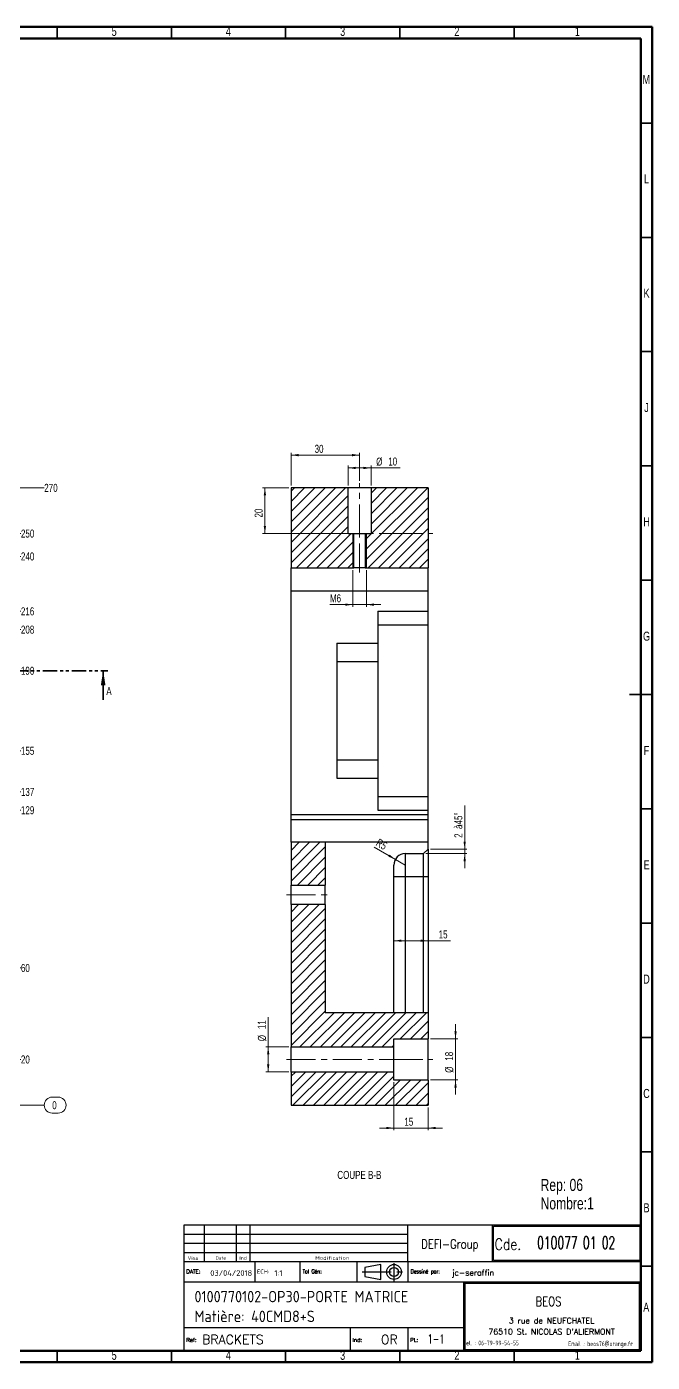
# Model space of a CAD drawing. Header units: millimetres. Extents: x 15 to 836, y 5 to 589.
# Drawn here: x 562 to 836, y 5 to 589 of the extents above; entities that cross this region are included whole.
import ezdxf

# ---------------------------------------------------------------- set-up
doc = ezdxf.new("R2010")
doc.units = ezdxf.units.MM
doc.linetypes.add('CENTERX2', pattern=[20.32, 12.7, -2.54, 2.54, -2.54])
doc.linetypes.add('PHANTOM', pattern=[12.7, 6.35, -1.27, 1.27, -1.27, 1.27, -1.27])
doc.layers.add('DIMENSIONS', color=176, linetype='Continuous')
doc.styles.add('SLDTEXTSTYLE0', font='TXT', dxfattribs={"width": 0.75})
doc.styles.add('SLDTEXTSTYLE1', font='ISOCP')
doc.styles.add('SLDTEXTSTYLE10', font='ISOCP', dxfattribs={"width": 1.147311})
doc.styles.add('SLDTEXTSTYLE11', font='ISOCP', dxfattribs={"width": 1.385904})
doc.styles.add('SLDTEXTSTYLE12', font='ISOCP', dxfattribs={"width": 1.246461})
doc.styles.add('SLDTEXTSTYLE13', font='ROMAND')
doc.styles.add('SLDTEXTSTYLE2', font='ROMANT', dxfattribs={"width": 0.8})
doc.styles.add('SLDTEXTSTYLE3', font='ISOCP', dxfattribs={"width": 0.8})
doc.styles.add('SLDTEXTSTYLE4', font='ROMANS', dxfattribs={"width": 0.8})
doc.styles.add('SLDTEXTSTYLE5', font='ROMANT')
doc.styles.add('SLDTEXTSTYLE6', font='ROMANS')
doc.styles.add('SLDTEXTSTYLE7', font='ROMANT', dxfattribs={"width": 0.65})
doc.styles.add('SLDTEXTSTYLE8', font='ISOCP', dxfattribs={"width": 1.446157})
doc.styles.add('SLDTEXTSTYLE9', font='ISOCP', dxfattribs={"width": 1.294402})
doc.dimstyles.new('SLDDIMSTYLE0', dxfattribs={"dimtxt": 3.5, "dimasz": 3.302, "dimexe": 0, "dimexo": 0.0625, "dimgap": 0.875, "dimtad": 0, "dimtih": 1, "dimtoh": 1, "dimdec": 0, "dimrnd": 1e-09, "dimdsep": 46, "dimtxsty": 'SLDTEXTSTYLE0', "dimblk1": 'NONE', "dimblk2": 'NONE', "dimsah": 1, "dimcen": 0.09, "dimadec": 0, "dimazin": 2, "dimtfac": 1, "dimtdec": 0, "dimtofl": 0, "dimtmove": 0, "dimatfit": 3, "dimldrblk": 'NONE', "dimfxl": 1, "dimfrac": 2, "dimtolj": 1, "dimtzin": 12, "dimarcsym": 0})
doc.dimstyles.new('SLDDIMSTYLE1', dxfattribs={"dimtxt": 3.5, "dimasz": 3.302, "dimexe": 0, "dimexo": 0.0625, "dimgap": 0.875, "dimtad": 0, "dimtih": 1, "dimtoh": 1, "dimrnd": 1e-09, "dimzin": 12, "dimdsep": 46, "dimtxsty": 'SLDTEXTSTYLE0', "dimblk1": 'NONE', "dimblk2": 'NONE', "dimsah": 1, "dimcen": 0.09, "dimadec": 0, "dimazin": 3, "dimtfac": 1, "dimtofl": 0, "dimtmove": 0, "dimatfit": 3, "dimldrblk": 'NONE', "dimfxl": 1, "dimfrac": 2, "dimtolj": 1, "dimtzin": 12, "dimarcsym": 0})
doc.dimstyles.new('SLDDIMSTYLE2', dxfattribs={"dimtxt": 3.5, "dimasz": 3.302, "dimexe": 0, "dimexo": 0.0625, "dimgap": 0.875, "dimtad": 1, "dimrnd": 1e-09, "dimzin": 12, "dimdsep": 46, "dimtxsty": 'SLDTEXTSTYLE0', "dimsah": 1, "dimcen": 0.09, "dimadec": 0, "dimazin": 3, "dimtfac": 1, "dimtofl": 0, "dimtmove": 0, "dimatfit": 3, "dimfxl": 1, "dimfrac": 2, "dimtolj": 1, "dimtzin": 12, "dimarcsym": 0})
doc.dimstyles.new('SLDDIMSTYLE4', dxfattribs={"dimtxt": 3.5, "dimasz": 3.302, "dimexe": 0, "dimexo": 0.0625, "dimgap": 0.875, "dimtad": 1, "dimrnd": 1e-09, "dimzin": 12, "dimdsep": 46, "dimtxsty": 'SLDTEXTSTYLE0', "dimsah": 1, "dimcen": 0, "dimadec": 0, "dimazin": 3, "dimtfac": 1, "dimtofl": 0, "dimtmove": 0, "dimatfit": 3, "dimfxl": 1, "dimfrac": 2, "dimtolj": 1, "dimtzin": 12, "dimarcsym": 0})
doc.dimstyles.new('SLDDIMSTYLE5', dxfattribs={"dimtxt": 3.5, "dimasz": 3.302, "dimexe": 0, "dimexo": 0.0625, "dimgap": 0.875, "dimtad": 1, "dimrnd": 1e-09, "dimzin": 12, "dimdsep": 46, "dimtxsty": 'SLDTEXTSTYLE0', "dimsah": 1, "dimcen": 0.09, "dimadec": 0, "dimazin": 3, "dimtfac": 1, "dimtmove": 0, "dimatfit": 0, "dimfxl": 1, "dimfrac": 2, "dimtolj": 1, "dimtzin": 12, "dimarcsym": 0})

# ---------------------------------------------------------------- blocks, each defined once
blk = doc.blocks.new('SW_NOTE_0')
at = {"color": 0, "linetype": 'Continuous', "lineweight": 0, "char_height": 5.292, "attachment_point": 1, "style": 'SLDTEXTSTYLE0'}
for s, insert in [('Rep: 06', (0, 6.82)), ('Nombre:1', (0, -1.23))]:
    blk.add_mtext(s, dxfattribs=dict(at, insert=insert))
blk = doc.blocks.new('_D_39')
at = {"color": 7, "linetype": 'Continuous', "lineweight": 18}
for p, q in [((550.64, 117.46), (569.85, 117.46)), ((573.34, 120.95), (575.92, 120.95)), ((575.92, 113.97), (573.34, 113.97))]:
    blk.add_line(p, q, dxfattribs=at)
for centre, start, end in [((573.34, 117.46), 90, 270), ((575.92, 117.46), 270, 90)]:
    blk.add_arc(centre, 3.49, start, end, dxfattribs=at)
at = {"color": 7, "linetype": 'Continuous', "lineweight": 18, "insert": (573.34, 119.19), "char_height": 3.5, "attachment_point": 1, "style": 'SLDTEXTSTYLE0'}
blk.add_mtext('0', dxfattribs=at)
blk = doc.blocks.new('_None')
blk = doc.blocks.new('_D_43')
at = {"color": 7, "linetype": 'Continuous', "lineweight": 18}
blk.add_line((547.14, 137.46), (559.64, 137.46), dxfattribs=at)
at = {"color": 7, "linetype": 'Continuous', "lineweight": 18, "insert": (559.64, 139.19), "char_height": 3.5, "attachment_point": 1, "style": 'SLDTEXTSTYLE0'}
blk.add_mtext('20', dxfattribs=at)
blk = doc.blocks.new('_D_47')
at = {"color": 7, "linetype": 'Continuous', "lineweight": 18}
blk.add_line((544.14, 177.46), (559.64, 177.46), dxfattribs=at)
at = {"color": 7, "linetype": 'Continuous', "lineweight": 18, "insert": (559.64, 179.19), "char_height": 3.5, "attachment_point": 1, "style": 'SLDTEXTSTYLE0'}
blk.add_mtext('60', dxfattribs=at)
blk = doc.blocks.new('_D_52')
at = {"color": 7, "linetype": 'Continuous', "lineweight": 18}
blk.add_line((524.64, 246.46), (559.64, 246.46), dxfattribs=at)
at = {"color": 7, "linetype": 'Continuous', "lineweight": 18, "insert": (559.64, 248.19), "char_height": 3.5, "attachment_point": 1, "style": 'SLDTEXTSTYLE0'}
blk.add_mtext('129', dxfattribs=at)
blk = doc.blocks.new('_D_54')
at = {"color": 7, "linetype": 'Continuous', "lineweight": 18}
blk.add_line((493.64, 254.46), (559.64, 254.46), dxfattribs=at)
at = {"color": 7, "linetype": 'Continuous', "lineweight": 18, "insert": (559.64, 256.19), "char_height": 3.5, "attachment_point": 1, "style": 'SLDTEXTSTYLE0'}
blk.add_mtext('137', dxfattribs=at)
blk = doc.blocks.new('_D_59')
at = {"color": 7, "linetype": 'Continuous', "lineweight": 18}
blk.add_line((522.64, 272.46), (559.64, 272.46), dxfattribs=at)
at = {"color": 7, "linetype": 'Continuous', "lineweight": 18, "insert": (559.64, 274.19), "char_height": 3.5, "attachment_point": 1, "style": 'SLDTEXTSTYLE0'}
blk.add_mtext('155', dxfattribs=at)
blk = doc.blocks.new('_D_62')
at = {"color": 7, "linetype": 'Continuous', "lineweight": 18}
blk.add_line((522.64, 307.46), (559.64, 307.46), dxfattribs=at)
at = {"color": 7, "linetype": 'Continuous', "lineweight": 18, "insert": (559.64, 309.19), "char_height": 3.5, "attachment_point": 1, "style": 'SLDTEXTSTYLE0'}
blk.add_mtext('190', dxfattribs=at)
blk = doc.blocks.new('_D_66')
at = {"color": 7, "linetype": 'Continuous', "lineweight": 18}
blk.add_line((493.64, 325.46), (559.64, 325.46), dxfattribs=at)
at = {"color": 7, "linetype": 'Continuous', "lineweight": 18, "insert": (559.64, 327.19), "char_height": 3.5, "attachment_point": 1, "style": 'SLDTEXTSTYLE0'}
blk.add_mtext('208', dxfattribs=at)
blk = doc.blocks.new('_D_69')
at = {"color": 7, "linetype": 'Continuous', "lineweight": 18}
blk.add_line((524.64, 333.46), (559.64, 333.46), dxfattribs=at)
at = {"color": 7, "linetype": 'Continuous', "lineweight": 18, "insert": (559.64, 335.19), "char_height": 3.5, "attachment_point": 1, "style": 'SLDTEXTSTYLE0'}
blk.add_mtext('216', dxfattribs=at)
blk = doc.blocks.new('_D_72')
at = {"color": 7, "linetype": 'Continuous', "lineweight": 18}
blk.add_line((550.64, 357.46), (559.64, 357.46), dxfattribs=at)
at = {"color": 7, "linetype": 'Continuous', "lineweight": 18, "insert": (559.64, 359.19), "char_height": 3.5, "attachment_point": 1, "style": 'SLDTEXTSTYLE0'}
blk.add_mtext('240', dxfattribs=at)
blk = doc.blocks.new('_D_75')
at = {"color": 7, "linetype": 'Continuous', "lineweight": 18}
blk.add_line((527.14, 367.46), (559.64, 367.46), dxfattribs=at)
at = {"color": 7, "linetype": 'Continuous', "lineweight": 18, "insert": (559.64, 369.19), "char_height": 3.5, "attachment_point": 1, "style": 'SLDTEXTSTYLE0'}
blk.add_mtext('250', dxfattribs=at)
blk = doc.blocks.new('_D_76')
at = {"color": 7, "linetype": 'Continuous', "lineweight": 18}
blk.add_line((530.64, 387.46), (569.85, 387.46), dxfattribs=at)
at = {"color": 7, "linetype": 'Continuous', "lineweight": 18, "insert": (569.85, 389.19), "char_height": 3.5, "attachment_point": 1, "style": 'SLDTEXTSTYLE0'}
blk.add_mtext('270', dxfattribs=at)
blk = doc.blocks.new('_D_102')
at = {"color": 7, "linetype": 'Continuous', "lineweight": 18}
for p, q in [((749.87, 146.46), (749.87, 152.81)), ((738.88, 146.46), (750.87, 146.46)), ((749.87, 146.46), (749.87, 128.46)), ((738.88, 128.46), (750.87, 128.46)), ((749.87, 128.46), (749.87, 122.11))]:
    blk.add_line(p, q, dxfattribs=at)
for points in [[(749.87, 146.46), (750.38, 149.76), (749.36, 149.76)], [(749.87, 128.46), (749.36, 125.16), (750.38, 125.16)]]:
    blk.add_solid(points, dxfattribs=at)
at = {"color": 7, "linetype": 'Continuous', "lineweight": 18, "char_height": 3.5, "attachment_point": 1, "rotation": 90, "style": 'SLDTEXTSTYLE0'}
for s, insert in [('18', (745.31, 136.89)), ('%%c', (745.36, 131.62))]:
    blk.add_mtext(s, dxfattribs=dict(at, insert=insert))
blk = doc.blocks.new('_D_103')
at = {"color": 7, "linetype": 'Continuous', "lineweight": 18}
for p, q in [((722.88, 127.46), (722.88, 106.46)), ((737.88, 116.46), (737.88, 106.46)), ((722.88, 107.46), (716.53, 107.46)), ((737.88, 107.46), (722.88, 107.46)), ((737.88, 107.46), (744.23, 107.46))]:
    blk.add_line(p, q, dxfattribs=at)
for points in [[(722.88, 107.46), (719.57, 107.97), (719.57, 106.95)], [(737.88, 107.46), (741.18, 106.95), (741.18, 107.97)]]:
    blk.add_solid(points, dxfattribs=at)
at = {"color": 7, "linetype": 'Continuous', "lineweight": 18, "insert": (727.46, 111.97), "char_height": 3.5, "attachment_point": 1, "style": 'SLDTEXTSTYLE0'}
blk.add_mtext('15', dxfattribs=at)
blk = doc.blocks.new('_D_104')
at = {"color": 7, "linetype": 'Continuous', "lineweight": 18}
for p, q in [((667.88, 142.96), (667.88, 155.88)), ((676.88, 142.96), (666.88, 142.96)), ((667.88, 142.96), (667.88, 131.96)), ((676.88, 131.96), (666.88, 131.96))]:
    blk.add_line(p, q, dxfattribs=at)
for points in [[(667.88, 142.96), (667.37, 139.66), (668.38, 139.66)], [(667.88, 131.96), (668.38, 135.26), (667.37, 135.26)]]:
    blk.add_solid(points, dxfattribs=at)
at = {"color": 7, "linetype": 'Continuous', "lineweight": 18, "char_height": 3.5, "attachment_point": 1, "rotation": 90, "style": 'SLDTEXTSTYLE0'}
for s, insert in [('11', (663.31, 150.71)), ('%%c', (663.37, 145.43))]:
    blk.add_mtext(s, dxfattribs=dict(at, insert=insert))
blk = doc.blocks.new('_D_105')
at = {"color": 7, "linetype": 'Continuous', "lineweight": 18}
for p, q in [((722.88, 189.37), (737.88, 189.37)), ((737.88, 189.37), (747.65, 189.37))]:
    blk.add_line(p, q, dxfattribs=at)
for points in [[(722.88, 189.37), (726.18, 188.86), (726.18, 189.88)], [(737.88, 189.37), (734.57, 189.88), (734.57, 188.86)]]:
    blk.add_solid(points, dxfattribs=at)
at = {"color": 7, "linetype": 'Continuous', "lineweight": 18, "insert": (742.48, 193.88), "char_height": 3.5, "attachment_point": 1, "style": 'SLDTEXTSTYLE0'}
blk.add_mtext('15', dxfattribs=at)
blk = doc.blocks.new('_D_106')
at = {"color": 7, "linetype": 'Continuous', "lineweight": 18}
for q in [(714.22, 230.34), (727.88, 222.46)]:
    blk.add_line((723.55, 224.96), q, dxfattribs=at)
blk.add_solid([(723.55, 224.96), (720.94, 227.05), (720.43, 226.17)], dxfattribs=at)
at = {"color": 7, "linetype": 'Continuous', "lineweight": 18, "insert": (716.44, 234.2), "char_height": 3.5, "attachment_point": 1, "rotation": 330, "style": 'SLDTEXTSTYLE0'}
blk.add_mtext('R5', dxfattribs=at)
blk = doc.blocks.new('_D_107')
at = {"color": 7, "linetype": 'Continuous', "lineweight": 18}
for p, q in [((753.88, 229.46), (753.88, 248.46)), ((738.88, 229.46), (754.88, 229.46)), ((753.88, 227.46), (753.88, 229.46)), ((736.88, 227.46), (754.88, 227.46)), ((753.88, 227.46), (753.88, 221.11))]:
    blk.add_line(p, q, dxfattribs=at)
for points in [[(753.88, 229.46), (754.38, 232.76), (753.37, 232.76)], [(753.88, 227.46), (753.37, 224.16), (754.38, 224.16)]]:
    blk.add_solid(points, dxfattribs=at)
at = {"color": 7, "linetype": 'Continuous', "lineweight": 18, "char_height": 3.5, "attachment_point": 1, "rotation": 90, "style": 'SLDTEXTSTYLE0'}
for s, insert in [('à45°', (749.37, 238.25)), ('2', (749.37, 234.35))]:
    blk.add_mtext(s, dxfattribs=dict(at, insert=insert))
blk = doc.blocks.new('_D_108')
at = {"color": 7, "linetype": 'Continuous', "lineweight": 18}
for p, q in [((704.88, 351.46), (704.88, 335.37)), ((710.88, 351.46), (710.88, 335.37)), ((704.88, 336.37), (694.89, 336.37)), ((710.88, 336.37), (704.88, 336.37)), ((710.88, 336.37), (717.23, 336.37))]:
    blk.add_line(p, q, dxfattribs=at)
for points in [[(704.88, 336.37), (701.57, 336.88), (701.57, 335.86)], [(710.88, 336.37), (714.18, 335.86), (714.18, 336.88)]]:
    blk.add_solid(points, dxfattribs=at)
at = {"color": 7, "linetype": 'Continuous', "lineweight": 18, "insert": (694.89, 340.88), "char_height": 3.5, "attachment_point": 1, "style": 'SLDTEXTSTYLE0'}
blk.add_mtext('M6', dxfattribs=at)
blk = doc.blocks.new('_D_109')
at = {"color": 7, "linetype": 'Continuous', "lineweight": 18}
for p, q in [((676.88, 387.46), (665.43, 387.46)), ((666.43, 367.46), (666.43, 387.46)), ((701.88, 367.46), (665.43, 367.46))]:
    blk.add_line(p, q, dxfattribs=at)
for points in [[(666.43, 387.46), (665.92, 384.16), (666.94, 384.16)], [(666.43, 367.46), (666.94, 370.76), (665.92, 370.76)]]:
    blk.add_solid(points, dxfattribs=at)
at = {"color": 7, "linetype": 'Continuous', "lineweight": 18, "insert": (661.92, 374.45), "char_height": 3.5, "attachment_point": 1, "rotation": 90, "style": 'SLDTEXTSTYLE0'}
blk.add_mtext('20', dxfattribs=at)
blk = doc.blocks.new('_D_110')
at = {"color": 7, "linetype": 'Continuous', "lineweight": 18}
for p, q in [((702.88, 388.46), (702.88, 397.15)), ((702.88, 396.15), (712.88, 396.15)), ((712.88, 388.46), (712.88, 397.15)), ((712.88, 396.15), (725.59, 396.15))]:
    blk.add_line(p, q, dxfattribs=at)
for points in [[(702.88, 396.15), (706.18, 395.64), (706.18, 396.65)], [(712.88, 396.15), (709.57, 396.65), (709.57, 395.64)]]:
    blk.add_solid(points, dxfattribs=at)
at = {"color": 7, "linetype": 'Continuous', "lineweight": 18, "char_height": 3.5, "attachment_point": 1, "style": 'SLDTEXTSTYLE0'}
for s, insert in [('%%c', (715.14, 400.66)), ('10', (720.42, 400.71))]:
    blk.add_mtext(s, dxfattribs=dict(at, insert=insert))
blk = doc.blocks.new('_D_111')
at = {"color": 7, "linetype": 'Continuous', "lineweight": 18}
for p, q in [((677.88, 388.46), (677.88, 402.75)), ((707.88, 401.75), (677.88, 401.75)), ((707.88, 390.46), (707.88, 402.75))]:
    blk.add_line(p, q, dxfattribs=at)
for points in [[(677.88, 401.75), (681.18, 401.24), (681.18, 402.26)], [(707.88, 401.75), (704.57, 402.26), (704.57, 401.24)]]:
    blk.add_solid(points, dxfattribs=at)
at = {"color": 7, "linetype": 'Continuous', "lineweight": 18, "insert": (688.19, 406.26), "char_height": 3.5, "attachment_point": 1, "style": 'SLDTEXTSTYLE0'}
blk.add_mtext('30', dxfattribs=at)

msp = doc.modelspace()

# ---------------------------------------------------------------- hatches: boundary and pattern name
at = {"linetype": 'Continuous', "lineweight": 18}
h = msp.add_hatch(dxfattribs=at)
h.set_pattern_fill('ANSI31', style=0)
h.paths.add_polyline_path([(702.877, 387.458), (677.877, 387.458), (677.877, 352.458), (705.377, 352.458), (705.377, 367.458), (702.877, 367.458)], flags=0)
h = msp.add_hatch(dxfattribs=at)
h.set_pattern_fill('ANSI31', style=0)
h.paths.add_polyline_path([(737.877, 352.458), (737.877, 387.458), (712.877, 387.458), (712.877, 367.458), (710.377, 367.458), (710.377, 352.458)], flags=0)
h = msp.add_hatch(dxfattribs=at)
h.set_pattern_fill('ANSI31', style=0)
h.paths.add_polyline_path([(692.877, 213.708), (692.877, 232.458), (677.877, 232.458), (677.877, 213.708)], flags=0)
h = msp.add_hatch(dxfattribs=at)
h.set_pattern_fill('ANSI31', style=0)
h.paths.add_polyline_path([(692.877, 205.208), (677.877, 205.208), (677.877, 142.958), (722.877, 142.958), (722.877, 146.458), (737.877, 146.458), (737.877, 157.895), (692.877, 157.895)], flags=0)
h = msp.add_hatch(dxfattribs=at)
h.set_pattern_fill('ANSI31', style=0)
h.paths.add_polyline_path([(677.877, 131.958), (677.877, 117.458), (737.877, 117.458), (737.877, 128.458), (722.877, 128.458), (722.877, 131.958)], flags=0)

# ---------------------------------------------------------------- linework, layer by layer
at = {"color": 7, "linetype": 'Continuous', "lineweight": 70}
for p, q in [((15, 589), (836, 589)), ((836, 589), (836, 5)), ((20, 584), (831, 584)), ((831, 584), (831, 10)), ((831, 10), (20, 10)), ((836, 5), (15, 5))]:
    msp.add_line(p, q, dxfattribs=at)
at = {"color": 7, "linetype": 'Continuous', "lineweight": 35}
for p, q in [((575.5, 584), (575.5, 589)), ((625.5, 584), (625.5, 589)), ((675.5, 584), (675.5, 589)), ((725.5, 584), (725.5, 589)), ((775.5, 584), (775.5, 589)), ((831, 547), (836, 547)), ((831, 497), (836, 497)), ((831, 447), (836, 447)), ((831, 397), (836, 397)), ((831, 347), (836, 347)), ((595.637, 294.758), (595.637, 307.458)), ((836.001, 297), (825.999, 297)), ((831, 297), (836, 297)), ((831, 247), (836, 247)), ((831, 197), (836, 197)), ((831, 147), (836, 147)), ((831, 97), (836, 97)), ((831, 47), (836, 47)), ((575.5, 10), (575.5, 5)), ((625.5, 10), (625.5, 5)), ((675.5, 10), (675.5, 5)), ((725.5, 10), (725.5, 5)), ((775.5, 10), (775.5, 5))]:
    msp.add_line(p, q, dxfattribs=at)
at = {"color": 7, "linetype": 'Continuous', "lineweight": 25}
for p, q in [((677.877, 387.458), (677.877, 352.458)), ((702.877, 387.458), (677.877, 387.458)), ((702.877, 367.458), (702.877, 387.458)), ((712.877, 387.458), (702.877, 387.458)), ((712.877, 387.458), (712.877, 367.458)), ((737.877, 387.458), (712.877, 387.458)), ((737.877, 387.458), (737.877, 352.458)), ((702.877, 367.458), (705.377, 367.458)), ((705.377, 352.458), (705.377, 367.458)), ((705.377, 367.458), (710.377, 367.458)), ((710.377, 367.458), (710.377, 352.458)), ((710.377, 367.458), (712.877, 367.458)), ((677.877, 352.458), (705.377, 352.458)), ((677.877, 342.458), (677.877, 352.458)), ((710.377, 352.458), (705.377, 352.458)), ((710.377, 352.458), (737.877, 352.458)), ((737.877, 342.458), (737.877, 352.458)), ((677.877, 342.458), (737.877, 342.458)), ((677.877, 244.601), (677.877, 342.458)), ((737.877, 333.458), (737.877, 342.458)), ((715.877, 333.458), (737.877, 333.458)), ((715.877, 333.458), (715.877, 319.458)), ((737.877, 327.458), (737.877, 333.458)), ((715.877, 327.458), (737.877, 327.458)), ((737.877, 252.458), (737.877, 327.458)), ((697.877, 319.458), (715.877, 319.458)), ((697.877, 319.458), (697.877, 260.458)), ((715.877, 319.458), (715.877, 311.458)), ((697.877, 311.458), (715.877, 311.458)), ((715.877, 311.458), (715.877, 268.458)), ((697.877, 268.458), (715.877, 268.458)), ((715.877, 268.458), (715.877, 260.458)), ((697.877, 260.458), (715.877, 260.458)), ((715.877, 260.458), (715.877, 246.458)), ((715.877, 252.458), (737.877, 252.458)), ((737.877, 246.458), (737.877, 252.458)), ((715.877, 246.458), (737.877, 246.458)), ((737.877, 244.601), (737.877, 246.458)), ((677.877, 244.601), (737.877, 244.601)), ((677.877, 242.458), (677.877, 244.601)), ((677.877, 242.458), (737.877, 242.458)), ((677.877, 232.458), (677.877, 242.458)), ((737.877, 242.458), (737.877, 244.601)), ((737.877, 232.66), (737.877, 242.458)), ((677.877, 232.458), (677.877, 213.708)), ((692.877, 232.458), (677.877, 232.458)), ((692.877, 232.66), (737.877, 232.66)), ((692.877, 232.66), (692.877, 232.458)), ((692.877, 232.458), (692.877, 213.708)), ((735.877, 227.458), (737.877, 229.458)), ((737.877, 229.458), (737.877, 232.66)), ((737.877, 229.458), (737.877, 217.458)), ((722.877, 157.895), (722.877, 222.458)), ((727.877, 227.458), (735.877, 227.458)), ((727.877, 227.458), (727.877, 217.458)), ((735.877, 217.458), (735.877, 227.458)), ((722.877, 217.458), (727.877, 217.458)), ((727.877, 217.458), (735.877, 217.458)), ((727.877, 217.458), (727.877, 157.895)), ((735.877, 217.458), (737.877, 217.458)), ((735.877, 157.895), (735.877, 217.458)), ((737.877, 217.458), (737.877, 157.895)), ((677.877, 205.208), (677.877, 213.708)), ((677.877, 213.708), (692.877, 213.708)), ((692.877, 205.208), (692.877, 213.708)), ((692.877, 205.208), (677.877, 205.208)), ((677.877, 205.208), (677.877, 142.958)), ((692.877, 205.208), (692.877, 157.895)), ((737.877, 157.895), (692.877, 157.895)), ((737.877, 157.895), (737.877, 146.458)), ((722.877, 146.458), (737.877, 146.458)), ((722.877, 142.958), (722.877, 146.458)), ((737.877, 128.458), (737.877, 146.458)), ((677.877, 131.958), (677.877, 142.958)), ((677.877, 142.958), (722.877, 142.958)), ((722.877, 131.958), (722.877, 142.958)), ((722.877, 131.958), (677.877, 131.958)), ((677.877, 131.958), (677.877, 117.458)), ((722.877, 128.458), (722.877, 131.958)), ((737.877, 128.458), (722.877, 128.458)), ((737.877, 128.458), (737.877, 117.458)), ((677.877, 117.458), (737.877, 117.458))]:
    msp.add_line(p, q, dxfattribs=at)
at = {"color": 7, "linetype": 'CENTERX2', "lineweight": 18}
for p, q in [((707.877, 367.458), (707.877, 389.458)), ((675.877, 367.458), (722.877, 367.458)), ((707.877, 350.458), (707.877, 367.458)), ((722.877, 367.458), (739.877, 367.458)), ((675.877, 209.458), (694.877, 209.458)), ((675.877, 137.458), (722.877, 137.458)), ((722.877, 137.458), (739.877, 137.458))]:
    msp.add_line(p, q, dxfattribs=at)
at = {"color": 7, "linetype": 'Continuous', "lineweight": 18}
for p, q in [((704.877, 367.458), (704.877, 352.458)), ((710.877, 367.458), (710.877, 352.458)), ((704.877, 352.458), (710.877, 352.458))]:
    msp.add_line(p, q, dxfattribs=at)
at = {"color": 7, "linetype": 'PHANTOM', "lineweight": 35}
msp.add_line((505.675, 307.458), (597.637, 307.458), dxfattribs=at)
at = {"color": 7, "linetype": 'Continuous', "lineweight": 25}
msp.add_arc((727.877, 222.458), 5, 90, 180, dxfattribs=at)
at = {"color": 7, "linetype": 'Continuous', "lineweight": 35}
msp.add_solid([(595.637, 307.458), (594.621, 301.108), (596.653, 301.108)], dxfattribs=at)
at = {"layer": 'DIMENSIONS', "color": 3}
for p, q in [((728.988, 65.022), (630.988, 65.022)), ((639.988, 49.022), (639.988, 65.022)), ((653.988, 49.022), (653.988, 65.022)), ((659.988, 49.022), (659.988, 65.022)), ((630.988, 61.022), (728.988, 61.022)), ((728.988, 57.022), (630.988, 57.022)), ((630.988, 53.022), (728.988, 53.022))]:
    msp.add_line(p, q, dxfattribs=at)
at = {"layer": 'DIMENSIONS', "color": 6}
for p, q in [((630.988, 65.022), (630.988, 10.022)), ((830.988, 10.022), (830.988, 65.022)), ((830.988, 40.022), (753.372, 40.022)), ((753.372, 40.022), (753.372, 10.022)), ((830.788, 39.822), (753.572, 39.822)), ((753.572, 39.822), (753.572, 10.222)), ((830.588, 39.622), (753.772, 39.622)), ((753.772, 39.622), (753.772, 10.422)), ((830.388, 39.422), (753.972, 39.422)), ((753.972, 39.422), (753.972, 10.622)), ((830.388, 10.622), (830.388, 39.422)), ((830.588, 10.422), (830.588, 39.622)), ((830.788, 10.222), (830.788, 39.822)), ((630.988, 10.022), (830.988, 10.022)), ((753.572, 10.222), (830.788, 10.222)), ((753.772, 10.422), (830.588, 10.422)), ((753.972, 10.622), (830.388, 10.622))]:
    msp.add_line(p, q, dxfattribs=at)
at = {"layer": 'DIMENSIONS', "color": 1}
for p, q in [((830.988, 65.022), (728.988, 65.022)), ((728.988, 49.022), (728.988, 65.022)), ((765.988, 49.022), (765.988, 65.022)), ((766.488, 49.522), (766.488, 64.522)), ((766.488, 64.522), (830.488, 64.522)), ((830.488, 64.522), (830.488, 49.522)), ((630.988, 49.022), (830.988, 49.022)), ((661.988, 49.022), (661.988, 40.022)), ((681.719, 49.022), (681.719, 40.022)), ((706.608, 49.022), (706.608, 40.022)), ((728.988, 49.022), (728.988, 40.022)), ((830.488, 49.522), (766.488, 49.522)), ((753.372, 40.022), (630.988, 40.022)), ((753.372, 20.022), (630.988, 20.022)), ((703.779, 20.022), (703.779, 10.022)), ((728.988, 20.022), (728.988, 10.022))]:
    msp.add_line(p, q, dxfattribs=at)
at = {"layer": 'DIMENSIONS'}
for p, q in [((766.488, 49.522), (766.488, 64.522)), ((766.488, 64.522), (830.488, 64.522)), ((830.488, 64.522), (830.488, 49.522)), ((830.488, 49.522), (766.488, 49.522))]:
    msp.add_line(p, q, dxfattribs=at)
at = {"layer": 'DIMENSIONS', "color": 7}
for p, q in [((717.232, 47.772), (710.232, 46.522)), ((717.232, 41.272), (717.232, 47.772)), ((710.232, 46.522), (710.232, 42.522)), ((710.232, 42.522), (717.232, 41.272))]:
    msp.add_line(p, q, dxfattribs=at)
at = {"layer": 'DIMENSIONS', "color": 3, "linetype": 'CENTERX2'}
for p, q in [((722.922, 48.37), (722.922, 40.535)), ((708.934, 44.522), (727.189, 44.522))]:
    msp.add_line(p, q, dxfattribs=at)
at = {"layer": 'DIMENSIONS', "color": 7}
for radius in [3.25, 2]:
    msp.add_circle((722.922, 44.522), radius, dxfattribs=at)

# ---------------------------------------------------------------- block references
at = {"color": 7, "linetype": 'Continuous', "lineweight": 0}
msp.add_blockref('SW_NOTE_0', (787.094, 78.39), dxfattribs=at)

# ---------------------------------------------------------------- texts
at = {"color": 7, "linetype": 'Continuous', "lineweight": 0, "attachment_point": 2, "style": 'SLDTEXTSTYLE0'}
for s, insert, char_height in [('5', (600.46, 589.06), 3.969), ('4', (650.46, 589.06), 3.969), ('3', (700.46, 589.06), 3.969), ('2', (750.46, 589.06), 3.969), ('1', (803.21, 589.06), 3.969), ('M', (833.362, 568.06), 3.969), ('L', (833.455, 524.56), 3.969), ('K', (833.489, 474.56), 3.969), ('J', (833.465, 424.56), 3.969), ('H', (833.49, 374.56), 3.969), ('G', (833.487, 324.56), 3.969), ('F', (833.458, 274.56), 3.969), ('E', (833.508, 224.56), 3.969), ('D', (833.453, 174.56), 3.969), ('C', (833.459, 124.56), 3.969), ('COUPE B-B', (707.779, 88.694), 3.5), ('B', (833.471, 74.56), 3.969), ('A', (833.34, 31.06), 3.969), ('5', (600.46, 10.06), 3.969), ('4', (650.46, 10.06), 3.969), ('3', (700.46, 10.06), 3.969), ('2', (750.46, 10.06), 3.969), ('1', (803.21, 10.06), 3.969)]:
    msp.add_mtext(s, dxfattribs=dict(at, insert=insert, char_height=char_height))
at = {"color": 7, "linetype": 'Continuous', "insert": (597.017, 300.312), "char_height": 3.5, "attachment_point": 1, "style": 'SLDTEXTSTYLE0'}
msp.add_mtext('A', dxfattribs=at)
at = {"layer": 'DIMENSIONS'}
for s, insert, char_height, attachment_point, style in [('DEFI-Group', (747.407, 58.722), 4, 2, 'SLDTEXTSTYLE2'), ('Cde.', (766.988, 59.148), 5, 1, 'SLDTEXTSTYLE2'), ('010077 01 02', (785.594, 59.962), 5.29167, 1, 'SLDTEXTSTYLE7'), ('Visa', (632.643, 51.369), 1.5671, 1, 'SLDTEXTSTYLE12'), ('Date', (644.812, 51.305), 1.4924, 1, 'SLDTEXTSTYLE10'), ('Ind', (655.242, 51.305), 1.4924, 1, 'SLDTEXTSTYLE11'), ('Modification', (688.477, 51.369), 1.56705, 1, 'SLDTEXTSTYLE8'), ('DATE:', (632.022, 45.62), 1.7277, 1, 'SLDTEXTSTYLE6'), ('03/04/2018', (642.521, 45.275), 2.5, 1, 'SLDTEXTSTYLE1'), ('ECH:', (662.899, 45.582), 1.8141, 1, 'SLDTEXTSTYLE9'), ('1:1', (670.608, 45.262), 2.5, 1, 'SLDTEXTSTYLE1'), ('Tol Gén:', (682.939, 45.62), 1.7277, 1, 'SLDTEXTSTYLE4'), ('Dessiné par:', (730.209, 45.62), 1.72768, 1, 'SLDTEXTSTYLE4'), ('jc-seraffin', (748.343, 45.442), 2.5, 1, 'SLDTEXTSTYLE5'), ('0100770102-OP30-PORTE MATRICE', (635.591, 36.231), 5, 1, 'SLDTEXTSTYLE1'), ('BEOS', (790.559, 33.617), 4, 2, 'SLDTEXTSTYLE2'), ('Matière: 40CMD8+S', (635.591, 27.585), 5, 1, 'SLDTEXTSTYLE1'), ('3 rue de NEUFCHATEL', (791.897, 24.47), 2.5, 2, 'SLDTEXTSTYLE13'), ("76510 St. NICOLAS D'ALIERMONT", (791.89, 19.645), 2.5, 2, 'SLDTEXTSTYLE13'), ('Ref:', (632.022, 15.62), 1.7277, 1, 'SLDTEXTSTYLE6'), ('BRACKETS', (638.96, 16.973), 4, 1, 'SLDTEXTSTYLE5'), ('Ind:', (704.814, 15.62), 1.7277, 1, 'SLDTEXTSTYLE6'), ('OR', (717.182, 16.973), 4, 1, 'SLDTEXTSTYLE5'), ('PL:', (730.022, 15.62), 1.7277, 1, 'SLDTEXTSTYLE6'), ('1-1', (737.639, 17.195), 4, 1, 'SLDTEXTSTYLE7'), ('Tel. : 06-79-99-54-55', (765.348, 14.45), 2, 2, 'SLDTEXTSTYLE3'), ('Email : beos76@orange.fr', (813.36, 14.119), 2, 2, 'SLDTEXTSTYLE3')]:
    msp.add_mtext(s, dxfattribs=dict(at, insert=insert, char_height=char_height, attachment_point=attachment_point, style=style))

# ---------------------------------------------------------------- dimensions: what is measured, and where the dimension line sits
at = {"color": 7, "linetype": 'Continuous', "lineweight": 18}
for base, p1, p2, dimstyle, picture, middle in [((677.877, 401.747), (707.877, 389.458), (677.877, 387.458), 'SLDDIMSTYLE2', '_D_111', (690.779, 401.747)), ((737.877, 189.368), (722.877, 157.895), (737.877, 229.458), 'SLDDIMSTYLE2', '_D_105', (745.065, 189.368)), ((722.877, 107.458), (737.877, 117.458), (722.877, 128.458), 'SLDDIMSTYLE5', '_D_103', (730.044, 107.458))]:
    dim = msp.add_linear_dim(base=base, p1=p1, p2=p2, dimstyle=dimstyle, dxfattribs=at)
    dim.commit()
    dim.dimension.update_dxf_attribs({"geometry": picture, "text_midpoint": middle, "dimtype": 160})
for base, p1, p2, text, dimstyle, picture, middle in [((712.877, 396.147), (702.877, 387.458), (712.877, 387.458), '%%c<>', 'SLDDIMSTYLE2', '_D_110', (720.364, 396.147)), ((704.877, 336.369), (710.877, 352.458), (704.877, 352.458), 'M6', 'SLDDIMSTYLE5', '_D_108', (698.328, 336.369))]:
    dim = msp.add_linear_dim(base=base, p1=p1, p2=p2, text=text, dimstyle=dimstyle, dxfattribs=at)
    dim.commit()
    dim.dimension.update_dxf_attribs({"geometry": picture, "text_midpoint": middle, "dimtype": 160})
for feature_location, offset, origin, dimstyle, picture, middle in [((529.637, 387.458), (40.21, 0), (549.637, 117.458), 'SLDDIMSTYLE1', '_D_76', (573.727, 387.458)), ((526.137, 367.458), (33.5, 0), (549.637, 117.458), 'SLDDIMSTYLE1', '_D_75', (563.516, 367.458)), ((549.637, 357.458), (10, 0), (549.637, 117.458), 'SLDDIMSTYLE1', '_D_72', (563.516, 357.458)), ((523.637, 333.458), (36, 0), (549.637, 117.458), 'SLDDIMSTYLE1', '_D_69', (563.516, 333.458)), ((492.637, 325.458), (67, 0), (549.637, 117.458), 'SLDDIMSTYLE1', '_D_66', (563.516, 325.458)), ((521.637, 307.458), (38, 0), (549.637, 117.458), 'SLDDIMSTYLE1', '_D_62', (563.516, 307.458)), ((521.637, 272.458), (38, 0), (549.637, 117.458), 'SLDDIMSTYLE1', '_D_59', (563.516, 272.458)), ((492.637, 254.458), (67, 0), (549.637, 117.458), 'SLDDIMSTYLE1', '_D_54', (563.516, 254.458)), ((523.637, 246.458), (36, 0), (549.637, 117.458), 'SLDDIMSTYLE1', '_D_52', (563.516, 246.458)), ((543.137, 177.458), (16.5, 0), (549.637, 117.458), 'SLDDIMSTYLE1', '_D_47', (562.223, 177.458)), ((546.137, 137.458), (13.5, 0), (549.637, 117.458), 'SLDDIMSTYLE1', '_D_43', (562.223, 137.458)), ((549.637223276, 117.4581911), (20.210387149, 0), (549.637223276, 117.4581911), 'SLDDIMSTYLE0', '_D_39', (574.629728328, 117.4581911))]:
    dim = msp.add_ordinate_dim(feature_location=feature_location, offset=offset, dtype=0, origin=origin, dimstyle=dimstyle, dxfattribs=at)
    dim.commit()
    dim.dimension.update_dxf_attribs({"geometry": picture, "text_midpoint": middle})
dim = msp.add_linear_dim(base=(666.43, 387.458), p1=(702.877, 367.458), p2=(677.877, 387.458), angle=90, dimstyle='SLDDIMSTYLE5', dxfattribs=at)
dim.commit()
dim.dimension.update_dxf_attribs({"geometry": '_D_109', "text_midpoint": (666.43, 377.032), "dimtype": 160})
for base, p1, p2, text, dimstyle, picture, middle in [((753.877, 229.458), (735.877, 227.458), (737.877, 229.458), '<> à45°', 'SLDDIMSTYLE5', '_D_107', (753.877, 241.406)), ((667.877, 131.958), (677.877, 142.958), (677.877, 131.958), '%%c<>', 'SLDDIMSTYLE2', '_D_104', (667.877, 150.655)), ((749.871, 128.458), (737.877, 146.458), (737.877, 128.458), '%%c<>', 'SLDDIMSTYLE5', '_D_102', (749.871, 136.841))]:
    dim = msp.add_linear_dim(base=base, p1=p1, p2=p2, angle=90, text=text, dimstyle=dimstyle, dxfattribs=at)
    dim.commit()
    dim.dimension.update_dxf_attribs({"geometry": picture, "text_midpoint": middle, "dimtype": 160})
dim = msp.add_radius_dim(center=(727.877, 222.458), mpoint=(723.547, 224.958), dimstyle='SLDDIMSTYLE4', dxfattribs=at)
dim.commit()
dim.dimension.update_dxf_attribs({"geometry": '_D_106', "text_midpoint": (716.322, 229.13), "dimtype": 164})

doc.saveas('drawing.dxf')
